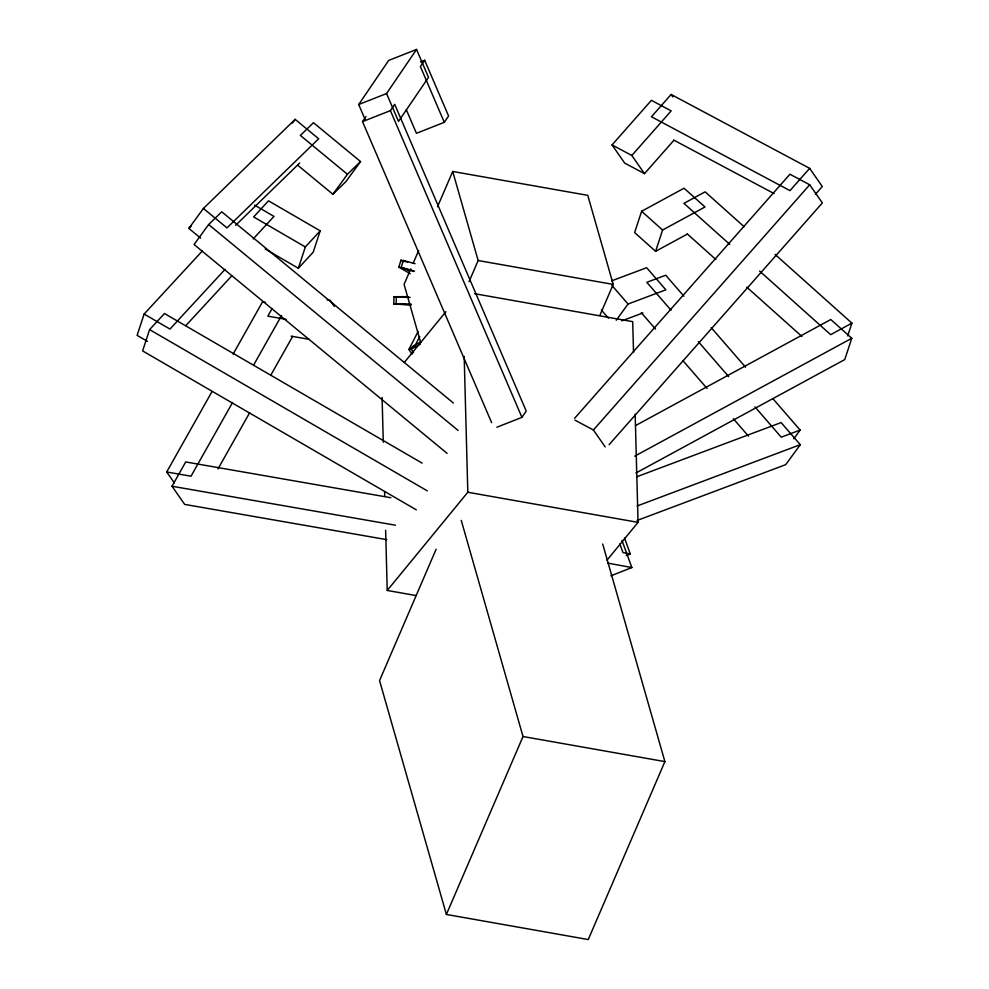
<?xml version="1.0" encoding="UTF-8"?>
<svg xmlns="http://www.w3.org/2000/svg" width="989" height="989" viewBox="0 0 989 989"><rect width="100%" height="100%" fill="white"/><g stroke="black" fill="none" stroke-linecap="round" stroke-linejoin="round"><path stroke-width="1.48" d="M411.412 304.797L393.721 304.006L393.993 296.725L407.74 296.663M398.567 296.861L396.379 296.873L396.107 304.155L410.534 304.661M410.262 273.743L398.876 267.129L400.953 260.169L407.653 261.986M413.538 271.419L401.225 267.463L403.302 260.503L415.108 263.692M202.362 250.959L144.11 314.057L137.112 335.358L147.46 341.353M422.155 463.136L164.471 313.513L149.599 329.609L142.614 350.91L416.32 509.842M265.2 249.005L298.357 268.254L305.341 246.953L320.201 230.857L268.501 200.829L253.641 216.925L305.341 246.953M320.201 230.857L313.216 252.158L298.357 268.254M655.608 251.33L662.593 230.029L705.009 206.985L684.042 188.231L641.626 211.275L634.641 232.563L655.608 251.33L687.417 234.047M847.684 335.914L851.888 323.131L775.067 254.408M635.494 425.604L830.797 319.521L851.764 338.275L844.767 359.576L635.902 473.026M410.769 268.872L404.081 284.399L420.622 342.281M413.192 263.222L418.668 250.514M437.509 206.763L452.715 171.468L587.775 195.352L613.217 284.412L599.841 315.466M469.046 281.692L478.157 260.527L452.715 171.468M436.112 549.254L379.553 680.593L446.385 914.454L588.257 939.55L664.892 761.604L602.709 544.024M446.385 914.454L523.02 736.521L461.257 520.412M412.079 354.173L408.89 349.451L418.038 331.599M413.55 352.714L411.152 349.179L412.561 346.422L420.56 341.971M419.744 336.532L414.824 346.15L408.89 349.451M174.287 482.867L166.708 471.976L211.98 391.619M233.095 354.124L262.53 301.892L265.559 302.424M386.748 539.648L184.659 504.402L172.024 486.242L185.709 461.95L390.84 497.727M272.16 308.494L267.834 316.159L286.068 319.336M232.514 402.56L191.025 476.216L166.708 471.976M253.641 365.065L281.556 315.503M217.988 468.934L249.685 412.685M270.801 375.19L292.682 336.347M365.275 119.867L358.698 104.525L388.677 60.44L416.542 49.45L428.509 77.34L398.518 121.412L386.563 93.535L416.542 49.45M491.632 422.674L362.53 121.622L365.955 116.578M362.53 121.622L390.408 110.62L394.685 104.327L526.222 411.053L521.932 417.358L496.849 427.248M444.296 122.315L448.586 116.01L424.664 60.242L420.387 66.535L444.296 122.315L416.431 133.305L406.269 109.606M200.619 238.126L188.85 228.41L203.413 208.456L295.142 119.348L318.681 138.781L226.963 227.89L203.413 208.456M453.395 403.03L221.746 211.807L208.642 224.54L194.067 244.493L447.102 453.37M292.41 123.081L295.142 119.348M297.565 165.101L332.873 194.252L347.448 174.287L360.552 161.566L313.464 122.698L300.359 135.419L347.448 174.287M360.552 161.566L345.977 181.519L332.873 194.252M616.234 320.251L628.064 304.031L665.857 289.826L646.658 267.71L611.659 280.851M793.771 438.807L800.15 430.067L772.854 398.641M636.743 476.785L781.1 422.563L800.299 444.679L785.736 464.645L637.052 520.486M404.217 362.543L445.952 311.659M416.122 595.563L387.231 590.458L467.809 492.25L464.187 356.399M606.986 560.219L638.053 522.365L635.173 414.292M644.482 173.644L624.689 163.086L612.055 144.926L651.392 100.334L671.172 110.892L631.847 155.483L644.482 173.644L673.732 140.487M671.111 94.474L651.454 116.764L789.988 190.642L809.657 168.353L671.111 94.474L672.804 96.885M574.621 418.285L789.927 174.225L809.719 184.77L822.354 202.93L609.1 444.679M605.194 446.941L593.4 429.992L809.719 184.77M815.406 194.314L822.292 186.513L809.657 168.353M225.096 269.342L169.96 329.065L144.11 314.057M253.184 238.918L273.99 216.393L254.606 205.131M185.858 325.579L231.636 275.993M188.85 228.41L191.062 226.271M235.605 225.307L299.692 163.024M411.152 349.179L420.486 343.974M851.888 323.131L830.673 334.653L759.589 271.06M634.765 456.152L851.764 338.275M420.486 61.899L424.664 60.242M358.698 104.525L386.563 93.535M626.124 555.608L630.302 553.964L624.516 538.028M610.942 575.808L631.847 567.562L621.982 540.439M621.896 320.832L642.899 312.944M800.15 430.067L781.248 437.175L754.966 406.899M637.188 505.96L800.299 444.679M400.953 297.009L408.581 296.972M393.721 304.006L396.774 303.994M400.681 304.303L411.362 304.253M393.993 296.725L407.74 297.244M396.379 296.873L410.151 297.442M327.112 299.815L330.153 300.347L334.356 306.392M291.112 336.173L309.347 339.351M172.024 486.242L395.39 525.196M478.157 260.527L613.217 284.412M474.621 293.696L632.7 321.66L633.529 352.541M467.809 492.25L638.053 522.365M523.02 736.521L664.892 761.604M630.302 553.964L622.996 552.604L619.831 543.913M607.567 563.075L631.847 567.562M401.225 267.463L414.502 271.06M398.876 267.129L405.577 268.946L409.372 271.147M673.596 139.993L774.103 193.597M612.055 144.926L631.847 155.483M574.93 420.14L593.4 429.992M403.302 260.503L405.292 261.652M400.953 260.169L403.487 261.64M149.599 329.609L427.31 490.865M208.642 224.54L458.105 430.462M744.111 226.716L705.132 191.841L683.918 203.363L729.783 244.394M687.244 233.899L715.912 259.538M746.868 287.23L801.906 336.47M641.626 211.275L662.593 230.029M683.906 296.181L665.708 275.226L646.806 282.322L671.074 310.262M711.19 327.619L745.558 367.203M698.358 341.7L728.683 376.624M641.342 312.759L655.497 329.053M682.781 360.491L707.048 388.43M733.331 418.706L748.488 436.174M611.894 285.401L628.064 304.031M601.374 310.014L608.445 318.161M390.408 110.62L521.932 417.358M382.088 397.467L383.287 442.244M384.597 491.644L384.721 496.28M385.623 530.252L387.231 590.458"/></g></svg>
